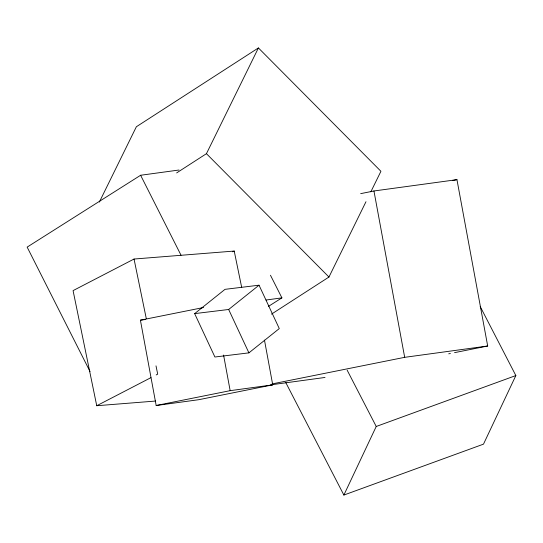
<?xml version="1.0" encoding="UTF-8"?>
<svg xmlns="http://www.w3.org/2000/svg" width="543" height="543" viewBox="0 0 543 543"><rect width="100%" height="100%" fill="white"/><g stroke="black" fill="none" stroke-linecap="round" stroke-linejoin="round"><path stroke-width="0.81" d="M285.713 382.435L343.875 495.06L376.231 426.472L515.85 375.559L480.175 306.49M515.85 375.559L483.494 444.147L343.875 495.06M99.355 202.057L136.368 126.75L258.414 47.94L380.928 171.296L370.835 191.835M176.645 172.918L206.442 153.676L258.414 47.94M271.486 314.139L328.963 277.032L365.975 201.724M194.652 313.623L225.026 289.338L259.031 285.19L279.285 328.576L248.911 352.862L214.906 357.009L194.652 313.623L228.657 309.483L259.031 285.19M178.973 170.027L140.617 175.26L27.15 247.113L90.043 371.541M268.344 306.449L281.905 297.863L270.468 275.24M241.703 287.498L234.216 251.056L134.04 259.031L73.074 290.614L96.742 405.73L155.671 401.039M232.709 251.837L234.216 251.056M96.742 405.73L150.927 377.656M156.194 374.921L157.701 374.147L155.997 365.86M360.681 193.641L373.944 190.98L456.955 179.652L487.689 346L454.539 352.651M452.808 180.486L456.955 179.652M264.475 340.122L272.735 384.858L198.752 399.702L156.174 405.512L140.406 320.18L203.584 307.508M156.174 405.512L230.157 390.668L272.735 384.858M272.057 383.928L404.678 357.328L487.689 346M448.735 353.819L450.391 353.486M266.063 300.028L281.905 297.863M140.406 320.18L145.415 319.494M270.516 384.885L325.019 377.453M206.442 153.676L328.963 277.032M347.153 370.163L376.231 426.472M140.617 175.26L181.023 255.203M228.657 309.483L248.911 352.862M134.04 259.031L146.298 318.66M373.944 190.98L404.678 357.328M223.573 355.047L230.157 390.668"/></g></svg>
